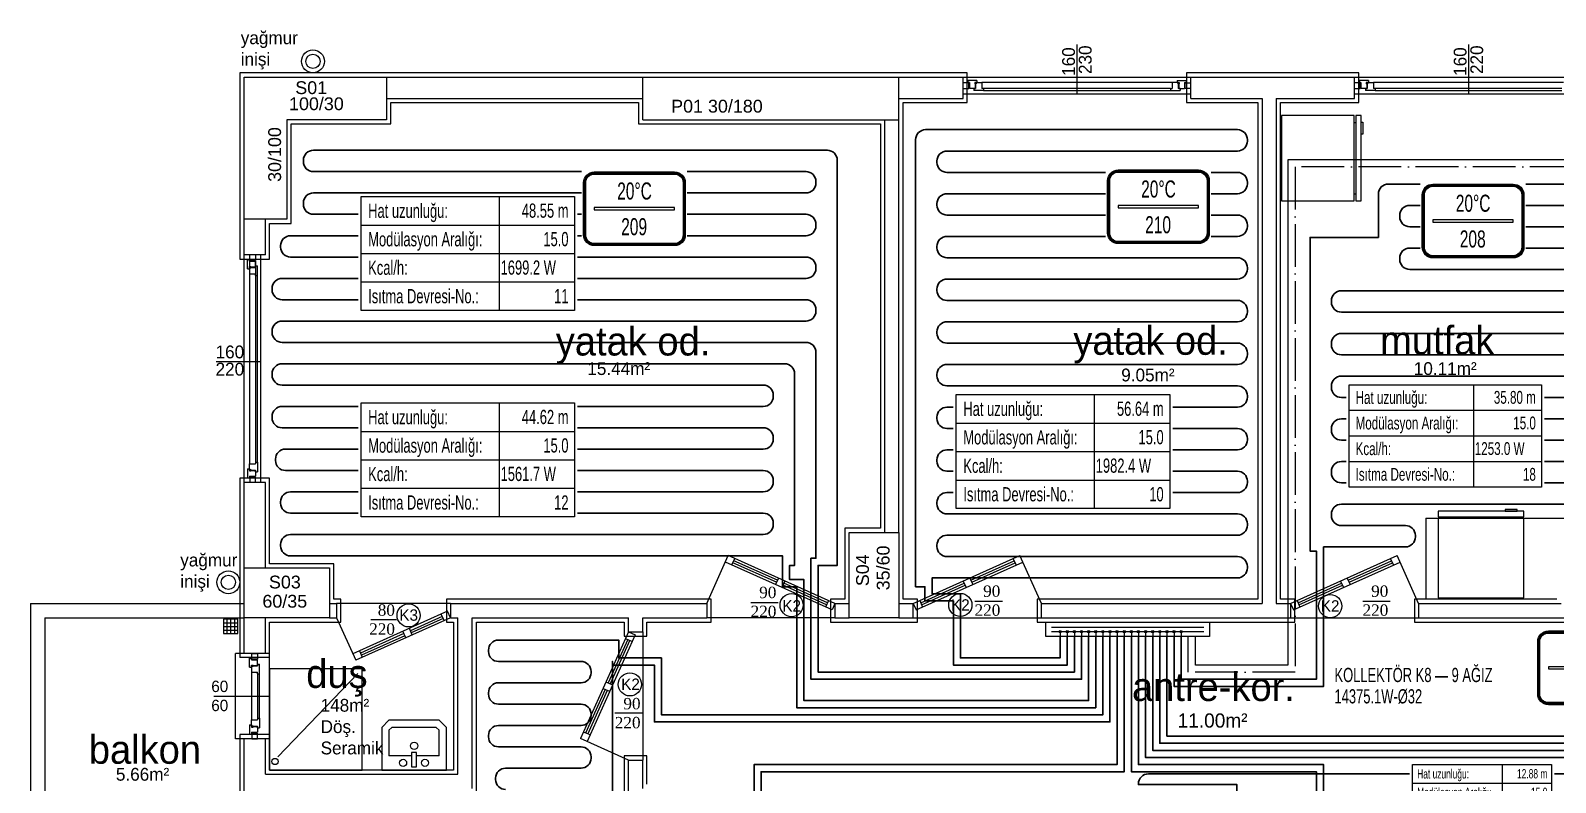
# Model space of a CAD drawing. Header units: centimetres. Extents: x 252602 to 265542, y -444050 to -441150.
# Drawn here: x 256688 to 257759, y -441997 to -441468 of the extents above; entities that cross this region are included whole.
import ezdxf
from ezdxf.enums import TextEntityAlignment as Align

# ---------------------------------------------------------------- set-up
doc = ezdxf.new("R2010")
doc.units = ezdxf.units.CM
doc.linetypes.add('ROTAS_ISITMA_DONUS', pattern=[40, 30, -5, 0, -5])
for name, color, linetype in [('ROTAS-ISITMA-CAP', 41, 'Continuous'), ('ROTAS-ISITMA-DONUS-BORU', 30, 'ROTAS_ISITMA_DONUS'), ('ROTAS-ISITMA-ETIKET', 2, 'Continuous'), ('ROTAS-ISITMA-GIDIS-BORU', 10, 'Continuous'), ('ROTAS-ISITMA-KOLLEKTOR', 1, 'Continuous'), ('ROTAS-ISITMA-MAHAL-ETIKET', 2, 'Continuous'), ('ROTAS-MIMARI', 8, 'Continuous'), ('ROTAS-MIMARI-YAZI', 8, 'Continuous')]:
    doc.layers.add(name, color=color, linetype=linetype)
doc.layers.add('ROTAS-ISITMA-PEX', color=1, linetype='Continuous', lineweight=30)
doc.styles.add('arial_1_18', font='arial.ttf', dxfattribs={"height": 0.2})
doc.styles.add('ROTAS-YAZI', font='arial.ttf')

# ---------------------------------------------------------------- blocks, each defined once
blk = doc.blocks.new('ROTAS-YI-MAHAL')
at = {"color": 2, "extrusion": (0, 0, -1)}
for points in [[(35.7, -18.4), (35.7, 18.4, 0.414214), (28.2, 25.9), (-28.2, 25.9, 0.414214), (-35.7, 18.4), (-35.7, -18.4, 0.414214), (-28.2, -25.9), (28.2, -25.9, 0.414214)], [(34.2, -18.4), (34.2, 18.4, 0.414214), (28.2, 24.4), (-28.2, 24.4, 0.414214), (-34.2, 18.4), (-34.2, -18.4, 0.414214), (-28.2, -24.4), (28.2, -24.4, 0.414214)]]:
    blk.add_lwpolyline(points, format="xyb", close=True, dxfattribs=at)
at = {"color": 4, "extrusion": (0, 0, -1)}
for points in [[(35.2, -18.4), (35.2, 18.4, 0.414214), (28.2, 25.4), (-28.2, 25.4, 0.414214), (-35.2, 18.4), (-35.2, -18.4, 0.414214), (-28.2, -25.4), (28.2, -25.4, 0.414214)], [(34.7, -18.4), (34.7, 18.4, 0.414214), (28.2, 24.9), (-28.2, 24.9, 0.414214), (-34.7, 18.4), (-34.7, -18.4, 0.414214), (-28.2, -24.9), (28.2, -24.9, 0.414214)]]:
    blk.add_lwpolyline(points, format="xyb", close=True, dxfattribs=at)
at = {"color": 2, "extrusion": (0, 0, -1)}
blk.add_lwpolyline([(28.2, -0.8), (-28.2, -0.8), (-28.2, 0.8), (28.2, 0.8)], close=True, dxfattribs=at)
at = {"color": 4, "style": 'ROTAS-YAZI', "width": 0.65}
blk.add_attdef('DERECE', (-12.1, 6.5), '', height=12, dxfattribs=at)
at = {"color": 2, "style": 'ROTAS-YAZI', "width": 0.65, "flags": 1}
for tag in ['ALAN', 'MAHAL']:
    blk.add_attdef(tag, (0, 0), '', height=5, dxfattribs=at)
at = {"color": 1, "style": 'ROTAS-YAZI', "width": 0.65}
blk.add_attdef('NO', (-9.3, -18.6), '', height=12, dxfattribs=at)
blk = doc.blocks.new('ROTAS-YI-ETIKET')
at = {"color": 2}
for p, q in [((96.9, 0), (96.9, -80)), ((0, -20), (150, -20)), ((0, -40), (150, -40)), ((0, -60), (150, -60))]:
    blk.add_line(p, q, dxfattribs=at)
at = {"color": 2, "extrusion": (0, 0, -1)}
blk.add_lwpolyline([(-150, 0), (-150, -80), (0, -80), (0, 0)], close=True, dxfattribs=at)
at = {"color": 2, "style": 'ROTAS-YAZI', "width": 0.65}
for s, p in [('Hat uzunluğu:', (5, -10)), ('Modülasyon Aralığı:', (5, -30)), ('Kcal/h:', (5, -50)), ('Isıtma Devresi-No.:', (5, -70))]:
    blk.add_text(s, height=10, dxfattribs=at).set_placement(p, align=Align.MIDDLE_LEFT)
at = {"color": 2, "style": 'ROTAS-YAZI', "width": 0.65, "flags": 1}
for tag in ['ALAN', 'NO', 'DERECE', 'BORU', 'MAHAL']:
    blk.add_attdef(tag, (0, 0), '', height=5, dxfattribs=at)
at = {"color": 2, "style": 'ROTAS-YAZI', "width": 0.65}
for tag, p in [('UZ', (145.7, -14.9)), ('AR', (145.7, -34.9)), ('NO1', (145.7, -75))]:
    blk.add_attdef(tag, text='', height=10, dxfattribs=at).set_placement(p, align=Align.RIGHT)
blk.add_attdef('YER', (98, -54.9), '', height=10, dxfattribs=at)

msp = doc.modelspace()

# ---------------------------------------------------------------- linework, layer by layer
at = {"layer": 'ROTAS-ISITMA-DONUS-BORU'}
msp.add_lwpolyline([(257815.8, -441565.9), (257811, -441564), (257576, -441564), (257576, -441919), (257501, -441919), (257501, -441894)], dxfattribs=at)
at = {"layer": 'ROTAS-ISITMA-GIDIS-BORU'}
msp.add_lwpolyline([(257815.8, -441565.9), (257821, -441564), (257821, -441559), (257571, -441559), (257571, -441914), (257506, -441914), (257506, -441894)], dxfattribs=at)
at = {"layer": 'ROTAS-ISITMA-KOLLEKTOR'}
for p, q in [((257405, -441887.5), (257512, -441887.5)), ((257405, -441890.5), (257512, -441890.5)), ((257411, -441890.5), (257411, -441894)), ((257416, -441890.5), (257416, -441894)), ((257421, -441890.5), (257421, -441894)), ((257426, -441890.5), (257426, -441894)), ((257431, -441890.5), (257431, -441894)), ((257436, -441890.5), (257436, -441894)), ((257441, -441890.5), (257441, -441894)), ((257446, -441890.5), (257446, -441894)), ((257451, -441890.5), (257451, -441894)), ((257456, -441890.5), (257456, -441894)), ((257461, -441890.5), (257461, -441894)), ((257466, -441890.5), (257466, -441894)), ((257471, -441890.5), (257471, -441894)), ((257476, -441890.5), (257476, -441894)), ((257481, -441890.5), (257481, -441894)), ((257486, -441890.5), (257486, -441894)), ((257491, -441890.5), (257491, -441894)), ((257496, -441890.5), (257496, -441894))]:
    msp.add_line(p, q, dxfattribs=at)
msp.add_lwpolyline([(257401, -441884), (257516, -441884), (257516, -441894), (257401, -441894)], close=True, dxfattribs=at)
for centre in [(257411, -441890.5), (257416, -441890.5), (257421, -441890.5), (257426, -441890.5), (257431, -441890.5), (257436, -441890.5), (257441, -441890.5), (257446, -441890.5), (257451, -441890.5), (257456, -441890.5), (257461, -441890.5), (257466, -441890.5), (257471, -441890.5), (257476, -441890.5), (257481, -441890.5), (257486, -441890.5), (257491, -441890.5), (257496, -441890.5)]:
    msp.add_circle(centre, 0.8, dxfattribs=at)
at = {"layer": 'ROTAS-ISITMA-PEX'}
for points in [[(257416, -441894), (257416, -441914), (257336, -441914), (257336, -441869), (257316, -441869), (257316, -441859), (257309.5, -441859), (257309.5, -441852.8), (257309.5, -441544.8, -0.414214), (257316.5, -441537.8), (257535.5, -441537.8, -0.414214), (257542.5, -441544.8), (257542.5, -441545.8, -0.414214), (257535.5, -441552.8), (257331.5, -441552.8, 0.414214), (257324.5, -441559.8), (257324.5, -441560.8, 0.414214), (257331.5, -441567.8), (257535.5, -441567.8, -0.414214), (257542.5, -441574.8), (257542.5, -441575.8, -0.414214), (257535.5, -441582.8), (257331.5, -441582.8, 0.414214), (257324.5, -441589.8), (257324.5, -441590.8, 0.414214), (257331.5, -441597.8), (257535.5, -441597.8, -0.414214), (257542.5, -441604.8), (257542.5, -441605.8, -0.414214), (257535.5, -441612.8), (257331.5, -441612.8, 0.414214), (257324.5, -441619.8), (257324.5, -441620.8, 0.414214), (257331.5, -441627.8), (257535.5, -441627.8, -0.414214), (257542.5, -441634.8), (257542.5, -441635.8, -0.414214), (257535.5, -441642.8), (257331.5, -441642.8, 0.414214), (257324.5, -441649.8), (257324.5, -441650.8, 0.414214), (257331.5, -441657.8), (257535.5, -441657.8, -0.414214), (257542.5, -441664.8), (257542.5, -441665.8, -0.414214), (257535.5, -441672.8), (257331.5, -441672.8, 0.414214), (257324.5, -441679.8), (257324.5, -441680.8, 0.414214), (257331.5, -441687.8), (257535.5, -441687.8, -0.414214), (257542.5, -441694.8), (257542.5, -441695.8, -0.414214), (257535.5, -441702.8), (257331.5, -441702.8, 0.414214), (257324.5, -441709.8), (257324.5, -441710.8, 0.414214), (257331.5, -441717.8), (257535.5, -441717.8, -0.414214), (257542.5, -441724.8), (257542.5, -441725.8, -0.414214), (257535.5, -441732.8), (257331.5, -441732.8, 0.414214), (257324.5, -441739.8), (257324.5, -441740.8, 0.414214), (257331.5, -441747.8), (257535.5, -441747.8, -0.414214), (257542.5, -441754.8), (257542.5, -441755.8, -0.414214), (257535.5, -441762.8), (257331.5, -441762.8, 0.414214), (257324.5, -441769.8), (257324.5, -441770.8, 0.414214), (257331.5, -441777.8), (257535.5, -441777.8, -0.414214), (257542.5, -441784.8), (257542.5, -441785.8, -0.414214), (257535.5, -441792.8), (257331.5, -441792.8, 0.414214), (257324.5, -441799.8), (257324.5, -441800.8, 0.414214), (257331.5, -441807.8), (257535.5, -441807.8, -0.414214), (257542.5, -441814.8), (257542.5, -441815.8, -0.414214), (257535.5, -441822.8), (257331.5, -441822.8, 0.414214), (257324.5, -441829.8), (257324.5, -441830.8, 0.414214), (257331.5, -441837.8), (257535.5, -441837.8, -0.414214), (257542.5, -441844.8), (257542.5, -441845.8, -0.414214), (257535.5, -441852.8), (257324.5, -441852.8), (257321, -441852.8), (257321, -441864), (257341, -441864), (257341, -441909), (257411, -441909), (257411, -441894)], [(257421, -441894), (257421, -441919), (257241, -441919), (257241, -441844), (257254.5, -441844), (257254.5, -441837.3), (257254.5, -441559.3, 0.414214), (257247.5, -441552.3), (256886.5, -441552.3, 0.414214), (256879.5, -441559.3), (256879.5, -441560.3, 0.414214), (256886.5, -441567.3), (257232.5, -441567.3, -0.414214), (257239.5, -441574.3), (257239.5, -441575.3, -0.414214), (257232.5, -441582.3), (256886.5, -441582.3, 0.414214), (256879.5, -441589.3), (256879.5, -441590.3, 0.414214), (256886.5, -441597.3), (257232.5, -441597.3, -0.414214), (257239.5, -441604.3), (257239.5, -441605.3, -0.414214), (257232.5, -441612.3), (256870.5, -441612.3, 0.414214), (256863.5, -441619.3), (256863.5, -441620.3, 0.414214), (256870.5, -441627.3), (257232.5, -441627.3, -0.414214), (257239.5, -441634.3), (257239.5, -441635.3, -0.414214), (257232.5, -441642.3), (256864.5, -441642.3, 0.414214), (256857.5, -441649.3), (256857.5, -441650.3, 0.414214), (256864.5, -441657.3), (257232.5, -441657.3, -0.414214), (257239.5, -441664.3), (257239.5, -441665.3, -0.414214), (257232.5, -441672.3), (256864.5, -441672.3, 0.414214), (256857.5, -441679.3), (256857.5, -441680.3, 0.414214), (256864.5, -441687.3), (257232.5, -441687.3, -0.414214), (257239.5, -441694.3), (257239.5, -441837.3), (257239.5, -441839), (257236, -441839), (257236, -441924), (257426, -441924), (257426, -441894)], [(257496, -441894), (257496, -441924), (257591, -441924), (257591, -441834), (257586.5, -441834), (257586.5, -441831), (257586.5, -441613.5), (257634.5, -441613.5), (257634.5, -441583, -0.414214), (257641.5, -441576), (257767.5, -441576, -0.414214)], [(257767.5, -441591), (257656.5, -441591, 0.414214), (257649.5, -441598), (257649.5, -441599, 0.414214), (257656.5, -441606), (257767.5, -441606, -0.414214)], [(257767.5, -441621), (257656.5, -441621, 0.414214), (257649.5, -441628), (257649.5, -441629, 0.414214), (257656.5, -441636), (257767.5, -441636, -0.414214)], [(257767.5, -441651), (257608.5, -441651, 0.414214), (257601.5, -441658), (257601.5, -441659, 0.414214), (257608.5, -441666), (257767.5, -441666, -0.414214)], [(257767.5, -441681), (257608.5, -441681, 0.414214), (257601.5, -441688), (257601.5, -441689, 0.414214), (257608.5, -441696), (257767.5, -441696, -0.414214)], [(257431, -441894), (257431, -441939), (257231, -441939), (257231, -441854), (257221, -441854), (257221, -441844), (257224.5, -441844), (257224.5, -441837.3), (257224.5, -441709.3, 0.414214), (257217.5, -441702.3), (256864.5, -441702.3, 0.414214), (256857.5, -441709.3), (256857.5, -441710.3, 0.414214), (256864.5, -441717.3), (257202.5, -441717.3, -0.414214), (257209.5, -441724.3), (257209.5, -441725.3, -0.414214), (257202.5, -441732.3), (256864.5, -441732.3, 0.414214), (256857.5, -441739.3), (256857.5, -441740.3, 0.414214), (256864.5, -441747.3), (257202.5, -441747.3, -0.414214), (257209.5, -441754.3), (257209.5, -441755.3, -0.414214), (257202.5, -441762.3), (256866.9, -441762.3, 0.414214), (256859.9, -441769.3), (256859.9, -441770.3, 0.414214), (256866.9, -441777.3), (257202.5, -441777.3, -0.414214), (257209.5, -441784.3), (257209.5, -441785.3, -0.414214), (257202.5, -441792.3), (256870.5, -441792.3, 0.414214), (256863.5, -441799.3), (256863.5, -441800.3, 0.414214), (256870.5, -441807.3), (257202.5, -441807.3, -0.414214), (257209.5, -441814.3), (257209.5, -441815.3, -0.414214), (257202.5, -441822.3), (256870.5, -441822.3, 0.414214), (256863.5, -441829.3), (256863.5, -441830.3, 0.414214), (256870.5, -441837.3), (257209.5, -441837.3), (257216, -441837.3), (257216, -441859), (257226, -441859), (257226, -441944), (257436, -441944), (257436, -441894)], [(257767.5, -441711), (257608.5, -441711, 0.414214), (257601.5, -441718), (257601.5, -441719, 0.414214), (257608.5, -441726), (257767.5, -441726, -0.414214)], [(257767.5, -441741), (257608.5, -441741, 0.414214), (257601.5, -441748), (257601.5, -441749, 0.414214), (257608.5, -441756), (257767.5, -441756, -0.414214)], [(257767.5, -441771), (257608.5, -441771, 0.414214), (257601.5, -441778), (257601.5, -441779, 0.414214), (257608.5, -441786), (257767.5, -441786, -0.414214)], [(257767.5, -441801), (257608.5, -441801, 0.414214), (257601.5, -441808), (257601.5, -441809, 0.414214), (257608.5, -441816), (257653.5, -441816, -0.414214), (257660.5, -441823), (257660.5, -441824, -0.414214), (257653.5, -441831), (257601.5, -441831), (257596, -441831), (257596, -441929), (257491, -441929), (257491, -441894)], [(257021.5, -442001.5, -0.414214), (257014.5, -441994.5), (257014.5, -441993.5, -0.414214), (257021.5, -441986.5), (257074.5, -441986.5, 0.414214), (257081.5, -441979.5), (257081.5, -441978.5, 0.414214), (257074.5, -441971.5), (257016.5, -441971.5, -0.414214), (257009.5, -441964.5), (257009.5, -441963.5, -0.414214), (257016.5, -441956.5), (257074.5, -441956.5, 0.414214), (257081.5, -441949.5), (257081.5, -441948.5, 0.414214), (257074.5, -441941.5), (257016.5, -441941.5, -0.414214), (257009.5, -441934.5), (257009.5, -441933.5, -0.414214), (257016.5, -441926.5), (257074.5, -441926.5, 0.414214), (257081.5, -441919.5), (257081.5, -441918.5, 0.414214), (257074.5, -441911.5), (257016.5, -441911.5, -0.414214), (257009.5, -441904.5), (257009.5, -441903.5, -0.414214), (257016.5, -441896.5), (257081.5, -441896.5), (257101, -441896.5), (257101, -441909), (257131, -441909), (257131, -441949), (257441, -441949), (257441, -441894)], [(257446, -441894), (257446, -441954), (257126, -441954), (257126, -441914), (257096.5, -441914), (257096.5, -441911.5), (257096.5, -442234.5, -0.414214)], [(257461, -441894), (257461, -441989), (257591, -441989), (257591, -442029), (257584.1, -442029), (257584.1, -442035.5), (257584.1, -442028), (257535.1, -442028), (257535.1, -441998), (257466, -441998), (257466, -441997.5, -0.414214), (257473, -441990.5), (257766.9, -441990.5, -0.414214)], [(257766.9, -442005.5), (257606.1, -442005.5, 0.414214), (257599.1, -442012.5), (257599.1, -442013.5, 0.414214), (257606.1, -442020.5), (257624.9, -442020.5, -0.414214), (257631.9, -442027.5), (257631.9, -442028.5, -0.414214), (257624.9, -442035.5), (257599.1, -442035.5), (257596, -442035.5), (257596, -441984), (257466, -441984), (257466, -441894)]]:
    msp.add_lwpolyline(points, format="xyb", dxfattribs=at)
for points in [[(257451, -441894), (257451, -441984), (257196, -441984), (257196, -442024)], [(257201, -442029), (257201, -441989), (257456, -441989), (257456, -441894)], [(257911, -441979), (257471, -441979), (257471, -441894)], [(257476, -441894), (257476, -441974), (257906, -441974)], [(257884.5, -441969), (257481, -441969), (257481, -441894)], [(257486, -441894), (257486, -441964), (257869.5, -441964)]]:
    msp.add_lwpolyline(points, dxfattribs=at)
at = {"layer": 'ROTAS-MIMARI', "ltscale": 0.03}
for p, q in [((257422.8, -441477.9), (257422.8, -441512.6)), ((257697.8, -441477.9), (257697.8, -441512.6)), ((256937.8, -441497.8), (256834.8, -441497.8)), ((256834.8, -441497.8), (256834.8, -441600.8)), ((257117.8, -441497.8), (256937.8, -441497.8)), ((256937.8, -441500.8), (257117.8, -441500.8)), ((257297.8, -441497.8), (257117.8, -441497.8)), ((257345.8, -441497.8), (257297.8, -441497.8)), ((257297.8, -441500.8), (257342.8, -441500.8)), ((257342.8, -441515.8), (257342.8, -441500.8)), ((257342.8, -441515.8), (257342.8, -441500.8)), ((257342.8, -441500.8), (257502.8, -441500.8)), ((257345.8, -441518.8), (257345.8, -441497.8)), ((257620.8, -441497.8), (257499.8, -441497.8)), ((257499.8, -441497.8), (257499.8, -441518.8)), ((257502.8, -441500.8), (257617.8, -441500.8)), ((257502.8, -441515.8), (257502.8, -441500.8)), ((257617.8, -441515.8), (257617.8, -441500.8)), ((257617.8, -441515.8), (257617.8, -441500.8)), ((257617.8, -441500.8), (257777.8, -441500.8)), ((257620.8, -441518.8), (257620.8, -441497.8)), ((257346.8, -441504.8), (257342.8, -441504.8)), ((257342.8, -441508.8), (257346.8, -441508.8)), ((257342.8, -441512.6), (257502.8, -441512.6)), ((257346.1, -441503.2), (257346.1, -441504.6)), ((257352.5, -441503.2), (257346.1, -441503.2)), ((257347.3, -441504.6), (257346.1, -441504.6)), ((257346.8, -441508.8), (257346.8, -441504.8)), ((257347.3, -441504.6), (257347.3, -441508.8)), ((257351.3, -441508.8), (257347.3, -441508.8)), ((257350.4, -441508.8), (257351.6, -441508.8)), ((257350.4, -441508.8), (257350.4, -441510.2)), ((257357.2, -441510.2), (257350.4, -441510.2)), ((257351, -441504.6), (257351, -441505.6)), ((257352.5, -441504.6), (257351, -441504.6)), ((257351.3, -441505.6), (257351, -441505.6)), ((257351.3, -441505.6), (257351.3, -441508.8)), ((257351.6, -441504.6), (257356, -441504.6)), ((257351.6, -441504.6), (257351.6, -441505.1)), ((257351.9, -441505.1), (257351.6, -441505.1)), ((257351.9, -441505.6), (257351.6, -441505.6)), ((257351.6, -441505.6), (257351.6, -441508.8)), ((257351.9, -441505.1), (257351.9, -441505.6)), ((257352.5, -441503.2), (257352.5, -441504.6)), ((257489.6, -441504.6), (257356, -441504.6)), ((257356, -441504.6), (257356, -441508.8)), ((257357.2, -441508.8), (257356, -441508.8)), ((257488.4, -441508.8), (257357.2, -441508.8)), ((257357.2, -441508.8), (257357.2, -441510.2)), ((257357.2, -441510.2), (257488.4, -441510.2)), ((257488.4, -441508.8), (257488.4, -441510.2)), ((257488.4, -441508.8), (257489.6, -441508.8)), ((257488.4, -441510.2), (257495.2, -441510.2)), ((257494, -441504.6), (257489.6, -441504.6)), ((257489.6, -441504.6), (257489.6, -441508.8)), ((257493.1, -441503.2), (257493.1, -441504.6)), ((257493.1, -441503.2), (257499.5, -441503.2)), ((257493.1, -441504.6), (257494.6, -441504.6)), ((257493.7, -441505.1), (257494, -441505.1)), ((257493.7, -441505.1), (257493.7, -441505.6)), ((257493.7, -441505.6), (257494, -441505.6)), ((257494, -441504.6), (257494, -441505.1)), ((257494, -441505.6), (257494, -441508.8)), ((257495.2, -441508.8), (257494, -441508.8)), ((257494.3, -441505.6), (257494.3, -441508.8)), ((257494.3, -441505.6), (257494.6, -441505.6)), ((257494.3, -441508.8), (257498.3, -441508.8)), ((257494.6, -441504.6), (257494.6, -441505.6)), ((257495.2, -441508.8), (257495.2, -441510.2)), ((257498.3, -441504.6), (257498.3, -441508.8)), ((257498.3, -441504.6), (257499.5, -441504.6)), ((257498.8, -441504.8), (257502.8, -441504.8)), ((257498.8, -441508.8), (257498.8, -441504.8)), ((257502.8, -441508.8), (257498.8, -441508.8)), ((257499.5, -441503.2), (257499.5, -441504.6)), ((257621.8, -441504.8), (257617.8, -441504.8)), ((257617.8, -441508.8), (257621.8, -441508.8)), ((257617.8, -441512.6), (257777.8, -441512.6)), ((257621.1, -441503.2), (257621.1, -441504.6)), ((257627.5, -441503.2), (257621.1, -441503.2)), ((257622.3, -441504.6), (257621.1, -441504.6)), ((257621.8, -441508.8), (257621.8, -441504.8)), ((257622.3, -441504.6), (257622.3, -441508.8)), ((257626.3, -441508.8), (257622.3, -441508.8)), ((257625.4, -441508.8), (257626.6, -441508.8)), ((257625.4, -441508.8), (257625.4, -441510.2)), ((257632.2, -441510.2), (257625.4, -441510.2)), ((257626, -441504.6), (257626, -441505.6)), ((257627.5, -441504.6), (257626, -441504.6)), ((257626.3, -441505.6), (257626, -441505.6)), ((257626.3, -441505.6), (257626.3, -441508.8)), ((257626.6, -441504.6), (257631, -441504.6)), ((257626.6, -441504.6), (257626.6, -441505.1)), ((257626.9, -441505.1), (257626.6, -441505.1)), ((257626.9, -441505.6), (257626.6, -441505.6)), ((257626.6, -441505.6), (257626.6, -441508.8)), ((257626.9, -441505.1), (257626.9, -441505.6)), ((257627.5, -441503.2), (257627.5, -441504.6)), ((257764.6, -441504.6), (257631, -441504.6)), ((257631, -441504.6), (257631, -441508.8)), ((257632.2, -441508.8), (257631, -441508.8)), ((257763.4, -441508.8), (257632.2, -441508.8)), ((257632.2, -441508.8), (257632.2, -441510.2)), ((257632.2, -441510.2), (257763.4, -441510.2)), ((256937.8, -441515.8), (257117.8, -441515.8)), ((256940.8, -441518.8), (257114.8, -441518.8)), ((256940.8, -441533.8), (256940.8, -441518.8)), ((257114.8, -441518.8), (257114.8, -441533.8)), ((257297.8, -441515.8), (257342.8, -441515.8)), ((257300.8, -441518.8), (257345.8, -441518.8)), ((257300.8, -441533.8), (257300.8, -441518.8)), ((257499.8, -441518.8), (257549.8, -441518.8)), ((257502.8, -441515.8), (257552.8, -441515.8)), ((257549.8, -441518.8), (257549.8, -441867.8)), ((257552.8, -441515.8), (257552.8, -441870.8)), ((257562.8, -441515.8), (257562.8, -441870.8)), ((257562.8, -441515.8), (257617.8, -441515.8)), ((257565.8, -441867.8), (257565.8, -441518.8)), ((257565.8, -441518.8), (257620.8, -441518.8)), ((256870.8, -441603.8), (256870.8, -441533.8)), ((256870.8, -441533.8), (256940.8, -441533.8)), ((257114.8, -441533.8), (257284.8, -441533.8)), ((257284.8, -441533.8), (257284.8, -441817.8)), ((257287.8, -441820.8), (257287.8, -441530.8)), ((257297.8, -441820.8), (257297.8, -441530.8)), ((257300.8, -441822.8), (257300.8, -441533.8)), ((257617.6, -441527.8), (257566.5, -441527.8)), ((257566.5, -441527.8), (257566.5, -441587.8)), ((257617.6, -441587.8), (257617.6, -441527.8)), ((257617.6, -441532.8), (257618.6, -441532.8)), ((257618.6, -441527.8), (257618.6, -441587.8)), ((257622.5, -441527.8), (257618.6, -441527.8)), ((257622.5, -441587.8), (257622.5, -441527.8)), ((257622.5, -441532.5), (257623.6, -441532.5)), ((257622.5, -441540.9), (257622.5, -441532.5)), ((257623.6, -441532.5), (257623.6, -441540.9)), ((257623.6, -441540.9), (257622.5, -441540.9)), ((257566.5, -441587.8), (257617.6, -441587.8)), ((257617.6, -441582.8), (257618.6, -441582.8)), ((257618.6, -441587.8), (257622.5, -441587.8)), ((256834.8, -441600.8), (256834.8, -441628.8)), ((256837.8, -441625.8), (256837.8, -441600.8)), ((256852.8, -441625.8), (256852.8, -441600.8)), ((256855.8, -441628.8), (256855.8, -441603.8)), ((256855.8, -441603.8), (256870.8, -441603.8)), ((256834.8, -441628.8), (256855.8, -441628.8)), ((256852.8, -441625.8), (256837.8, -441625.8)), ((256837.8, -441785.8), (256837.8, -441625.8)), ((256840.2, -441629.1), (256841.6, -441629.1)), ((256840.2, -441635.5), (256840.2, -441629.1)), ((256841.6, -441629.1), (256841.6, -441772.6)), ((256841.6, -441630.3), (256841.6, -441629.1)), ((256841.6, -441630.3), (256845.8, -441630.3)), ((256841.8, -441629.8), (256841.8, -441625.8)), ((256845.8, -441629.8), (256841.8, -441629.8)), ((256845.8, -441625.8), (256845.8, -441629.8)), ((256845.8, -441630.3), (256845.8, -441771.4)), ((256845.8, -441634.3), (256845.8, -441630.3)), ((256849.6, -441785.8), (256849.6, -441625.8)), ((256840.2, -441635.5), (256841.6, -441635.5)), ((256841.6, -441634), (256842.6, -441634)), ((256841.6, -441635.5), (256841.6, -441634)), ((256841.6, -441634.6), (256841.6, -441639)), ((256841.6, -441634.6), (256842.1, -441634.6)), ((256841.6, -441639), (256845.8, -441639)), ((256842.1, -441634.9), (256842.1, -441634.6)), ((256842.1, -441634.9), (256842.6, -441634.9)), ((256842.6, -441634.3), (256842.6, -441634)), ((256842.6, -441634.3), (256845.8, -441634.3)), ((256842.6, -441634.9), (256842.6, -441634.6)), ((256842.6, -441634.6), (256845.8, -441634.6)), ((256845.8, -441633.4), (256845.8, -441634.6)), ((256845.8, -441633.4), (256847.2, -441633.4)), ((256845.8, -441640.2), (256845.8, -441639)), ((256845.8, -441640.2), (256847.2, -441640.2)), ((256847.2, -441771.4), (256847.2, -441633.4)), ((256847.2, -441640.2), (256847.2, -441633.4)), ((256818.2, -441700.8), (256849.6, -441700.8)), ((256840.2, -441776.1), (256840.2, -441782.5)), ((256840.2, -441776.1), (256841.6, -441776.1)), ((256841.6, -441772.6), (256845.8, -441772.6)), ((256841.6, -441777), (256841.6, -441772.6)), ((256841.6, -441776.1), (256841.6, -441777.6)), ((256841.6, -441777), (256842.1, -441777)), ((256841.6, -441777.6), (256842.6, -441777.6)), ((256842.1, -441776.7), (256842.6, -441776.7)), ((256842.1, -441776.7), (256842.1, -441777)), ((256842.6, -441776.7), (256842.6, -441777)), ((256842.6, -441777), (256845.8, -441777)), ((256842.6, -441777.3), (256842.6, -441777.6)), ((256842.6, -441777.3), (256845.8, -441777.3)), ((256845.8, -441771.4), (256845.8, -441772.6)), ((256845.8, -441771.4), (256847.2, -441771.4)), ((256845.8, -441778.2), (256845.8, -441777)), ((256845.8, -441777.3), (256845.8, -441781.3)), ((256845.8, -441778.2), (256847.2, -441778.2)), ((256847.2, -441771.4), (256847.2, -441778.2)), ((256834.8, -441782.8), (256834.8, -441845.8)), ((256855.8, -441782.8), (256834.8, -441782.8)), ((256837.8, -441845.8), (256837.8, -441785.8)), ((256852.8, -441785.8), (256837.8, -441785.8)), ((256840.2, -441782.5), (256841.6, -441782.5)), ((256841.6, -441781.3), (256841.6, -441782.5)), ((256841.6, -441781.3), (256845.8, -441781.3)), ((256841.8, -441781.8), (256841.8, -441785.8)), ((256845.8, -441781.8), (256841.8, -441781.8)), ((256845.8, -441785.8), (256845.8, -441781.8)), ((256852.8, -441845.8), (256852.8, -441785.8)), ((256855.8, -441842.8), (256855.8, -441782.8)), ((257667.8, -441810.8), (257782.8, -441810.8)), ((257667.8, -441810.8), (257667.8, -441867.8)), ((257736.6, -441805.9), (257676.6, -441805.9)), ((257676.6, -441805.9), (257676.6, -441809.8)), ((257676.6, -441809.8), (257736.6, -441809.8)), ((257736.6, -441810.8), (257676.6, -441810.8)), ((257676.6, -441810.8), (257676.6, -441866.9)), ((257681.6, -441810.8), (257681.6, -441809.8)), ((257731.9, -441804.8), (257723.6, -441804.8)), ((257723.6, -441804.8), (257723.6, -441805.9)), ((257723.6, -441805.9), (257731.9, -441805.9)), ((257731.6, -441810.8), (257731.6, -441809.8)), ((257731.9, -441805.9), (257731.9, -441804.8)), ((257736.6, -441809.8), (257736.6, -441805.9)), ((257736.6, -441866.9), (257736.6, -441810.8)), ((257259.8, -441817.8), (257259.8, -441867.8)), ((257284.8, -441817.8), (257259.8, -441817.8)), ((257300.8, -441867.8), (257300.8, -441822.8)), ((256900.8, -441842.8), (256855.8, -441842.8)), ((256900.8, -441867.8), (256900.8, -441842.8)), ((257162.8, -441870.8), (257177.9, -441837.1)), ((257250.8, -441875.3), (257175.9, -441841.7)), ((257252.8, -441870.8), (257177.9, -441837.1)), ((257180.5, -441843.7), (257182.5, -441839.2)), ((257211.8, -441855.8), (257181.2, -441842.1)), ((257212.4, -441854.4), (257181.8, -441840.7)), ((257307.8, -441870.8), (257382.7, -441837.1)), ((257309.9, -441875.3), (257384.8, -441841.7)), ((257348.2, -441854.4), (257378.8, -441840.7)), ((257348.9, -441855.8), (257379.5, -441842.1)), ((257380.2, -441843.7), (257378.1, -441839.2)), ((257397.8, -441870.8), (257382.7, -441837.1)), ((257572.8, -441870.8), (257647.7, -441837.1)), ((257574.9, -441875.3), (257649.8, -441841.7)), ((257613.2, -441854.4), (257643.8, -441840.7)), ((257613.9, -441855.8), (257644.5, -441842.1)), ((257645.2, -441843.7), (257643.1, -441839.2)), ((257662.8, -441870.8), (257647.7, -441837.1)), ((256834.8, -441845.8), (256834.8, -441880.8)), ((257213.1, -441852.9), (257211.1, -441857.5)), ((257217.7, -441855), (257215.6, -441859.5)), ((257343, -441855), (257345, -441859.5)), ((257347.5, -441852.9), (257349.6, -441857.5)), ((257608, -441855), (257610, -441859.5)), ((257612.5, -441852.9), (257614.6, -441857.5)), ((257246.9, -441871.6), (257216.4, -441857.9)), ((257247.6, -441870.2), (257217, -441856.5)), ((257313.1, -441870.2), (257343.7, -441856.5)), ((257313.7, -441871.6), (257344.3, -441857.9)), ((257578.1, -441870.2), (257608.7, -441856.5)), ((257578.7, -441871.6), (257609.3, -441857.9)), ((256897.8, -441870.8), (256902.8, -441870.8)), ((256905.8, -441867.8), (256900.8, -441867.8)), ((256982.8, -441870.8), (256902.8, -441870.8)), ((256905.8, -441883.8), (256905.8, -441867.8)), ((256980.8, -441876.2), (256914.2, -441906.1)), ((257165.8, -441867.8), (256980, -441867.8)), ((256980, -441867.8), (256980, -441883.8)), ((256982.8, -441880.8), (256980.8, -441876.2)), ((256983, -441870.8), (257162.8, -441870.8)), ((256983, -441880.8), (256983, -441870.8)), ((257162.8, -441870.8), (257162.8, -441880.8)), ((257165.8, -441883.8), (257165.8, -441867.8)), ((257193.7, -441870.1), (257213, -441870.1)), ((257248.3, -441868.7), (257246.2, -441873.3)), ((257259.8, -441867.8), (257249.8, -441867.8)), ((257249.8, -441867.8), (257249.8, -441883.8)), ((257252.8, -441870.8), (257250.8, -441875.3)), ((257252.8, -441870.8), (257262.8, -441870.8)), ((257252.8, -441870.8), (257252.8, -441880.8)), ((257297.8, -441870.8), (257307.8, -441870.8)), ((257310.8, -441867.8), (257300.8, -441867.8)), ((257307.8, -441880.8), (257307.8, -441870.8)), ((257307.8, -441870.8), (257309.9, -441875.3)), ((257310.8, -441883.8), (257310.8, -441867.8)), ((257312.4, -441868.7), (257314.4, -441873.3)), ((257351, -441869.2), (257370.4, -441869.2)), ((257549.8, -441867.8), (257394.8, -441867.8)), ((257394.8, -441867.8), (257394.8, -441883.8)), ((257397.8, -441870.8), (257552.8, -441870.8)), ((257397.8, -441880.8), (257397.8, -441870.8)), ((257562.8, -441870.8), (257572.8, -441870.8)), ((257575.8, -441867.8), (257565.8, -441867.8)), ((257572.8, -441870.8), (257572.8, -441880.8)), ((257572.8, -441870.8), (257574.9, -441875.3)), ((257575.8, -441883.8), (257575.8, -441867.8)), ((257577.4, -441868.7), (257579.4, -441873.3)), ((257623.5, -441869.2), (257642.8, -441869.2)), ((257759.8, -441867.8), (257659.8, -441867.8)), ((257659.8, -441867.8), (257659.8, -441883.8)), ((257662.8, -441870.8), (257762.8, -441870.8)), ((257662.8, -441870.8), (257662.8, -441880.8)), ((257676.6, -441866.9), (257736.6, -441866.9)), ((256833.4, -441881.9), (256823.4, -441881.9)), ((256823.4, -441881.9), (256823.4, -441891.9)), ((256823.4, -441884.3), (256833.4, -441884.3)), ((256823.4, -441886.9), (256833.4, -441886.9)), ((256825.8, -441881.9), (256825.8, -441891.9)), ((256828.4, -441881.9), (256828.4, -441891.9)), ((256831.1, -441881.9), (256831.1, -441891.9)), ((256833.4, -441891.9), (256833.4, -441881.9)), ((256834.8, -441880.8), (256834.8, -441908.8)), ((256837.8, -441905.8), (256837.8, -441880.8)), ((256852.8, -441905.8), (256852.8, -441880.8)), ((256855.8, -441883.8), (256897.8, -441883.8)), ((256855.8, -441908.8), (256855.8, -441883.8)), ((256897.8, -441880.8), (256902.8, -441880.8)), ((256897.8, -441883.8), (256905.8, -441883.8)), ((256902.8, -441880.8), (256916.3, -441910.7)), ((256982.8, -441880.8), (256916.3, -441910.7)), ((256926.8, -441882.1), (256944.9, -441882.1)), ((256976.9, -441879.9), (256954.7, -441889.9)), ((256977.6, -441881.3), (256955.3, -441891.3)), ((256978.3, -441882.8), (256976.2, -441878.3)), ((256980, -441883.8), (256985, -441883.8)), ((256983, -441880.8), (256988, -441880.8)), ((256985, -441883.8), (256985, -441987.8)), ((256988, -441990.8), (256988, -441880.8)), ((256998, -441880.8), (257107.8, -441880.8)), ((256998, -442000.8), (256998, -441880.8)), ((257001, -441883.8), (257104.8, -441883.8)), ((257001, -442003.8), (257001, -441883.8)), ((257104.8, -441883.8), (257104.8, -441893.8)), ((257107.8, -441890.8), (257107.8, -441880.8)), ((257117.8, -441890.8), (257117.8, -441880.8)), ((257117.8, -441880.8), (257162.8, -441880.8)), ((257120.8, -441893.8), (257120.8, -441883.8)), ((257120.8, -441883.8), (257165.8, -441883.8)), ((257252.8, -441880.8), (257162.8, -441880.8)), ((257249.8, -441883.8), (257310.8, -441883.8)), ((257252.8, -441880.8), (257262.8, -441880.8)), ((257297.8, -441880.8), (257307.8, -441880.8)), ((257307.8, -441880.8), (257397.8, -441880.8)), ((257394.8, -441883.8), (257575.8, -441883.8)), ((257397.8, -441880.8), (257572.8, -441880.8)), ((257572.8, -441880.8), (257662.8, -441880.8)), ((257659.8, -441883.8), (257819.8, -441883.8)), ((257662.8, -441880.8), (257822.8, -441880.8)), ((256823.4, -441889.4), (256833.4, -441889.4)), ((256823.4, -441891.9), (256833.4, -441891.9)), ((256950.1, -441891.9), (256919.5, -441905.7)), ((256950.8, -441893.4), (256920.2, -441907.1)), ((256951.4, -441894.9), (256949.4, -441890.3)), ((256956, -441892.8), (256953.9, -441888.3)), ((257107.8, -441890.8), (257074.2, -441965.6)), ((257112.4, -441892.8), (257078.7, -441967.7)), ((257107.3, -441896), (257093.5, -441926.6)), ((257108.7, -441896.6), (257095, -441927.2)), ((257104.8, -441893.8), (257120.8, -441893.8)), ((257105.8, -441895.3), (257110.3, -441897.4)), ((257107.8, -441890.8), (257117.8, -441890.8)), ((257107.8, -441890.8), (257112.4, -441892.8)), ((257117.8, -441890.8), (257117.8, -441980.8)), ((256831.8, -441965.8), (256831.8, -441905.8)), ((256837.8, -441905.8), (256831.8, -441905.8)), ((256855.8, -441908.8), (256834.8, -441908.8)), ((256852.8, -441905.8), (256837.8, -441905.8)), ((256841.7, -441915.5), (256841.7, -441909.1)), ((256841.7, -441909.1), (256843.1, -441909.1)), ((256843.1, -441910.3), (256843.1, -441909.1)), ((256843.3, -441909.8), (256843.3, -441905.8)), ((256843.3, -441905.8), (256847.3, -441905.8)), ((256847.3, -441905.8), (256847.3, -441909.8)), ((256855.8, -441905.8), (256852.8, -441905.8)), ((256855.8, -441965.8), (256855.8, -441905.8)), ((256918.8, -441904.1), (256920.8, -441908.6)), ((256841.7, -441915.5), (256843.1, -441915.5)), ((256843.1, -441910.3), (256847.3, -441910.3)), ((256843.1, -441915.5), (256843.1, -441914)), ((256843.1, -441914), (256844.1, -441914)), ((256843.1, -441914.6), (256843.6, -441914.6)), ((256843.1, -441914.6), (256843.1, -441919)), ((256843.1, -441919), (256847.3, -441919)), ((256843.1, -441919), (256843.1, -441952.6)), ((256847.3, -441909.8), (256843.3, -441909.8)), ((256843.6, -441914.9), (256843.6, -441914.6)), ((256843.6, -441914.9), (256844.1, -441914.9)), ((256844.1, -441914.3), (256844.1, -441914)), ((256844.1, -441914.3), (256847.3, -441914.3)), ((256844.1, -441914.6), (256847.3, -441914.6)), ((256844.1, -441914.9), (256844.1, -441914.6)), ((256847.3, -441914.3), (256847.3, -441910.3)), ((256847.3, -441913.4), (256848.7, -441913.4)), ((256847.3, -441913.4), (256847.3, -441914.6)), ((256847.3, -441920.2), (256847.3, -441919)), ((256848.7, -441920.2), (256848.7, -441913.4)), ((256855.8, -441987.8), (256855.8, -441916.4)), ((256855.8, -441916.4), (256855.8, -441987.8)), ((256855.8, -441916.4), (256920.8, -441916.4)), ((256917.8, -441919.9), (256861.6, -441978.5)), ((256920.8, -441987.8), (256920.8, -441916.4)), ((256847.3, -441920.2), (256848.7, -441920.2)), ((256847.3, -441920.2), (256847.3, -441951.4)), ((256848.7, -441951.4), (256848.7, -441920.2)), ((257090, -441930.5), (257094.5, -441932.5)), ((257092, -441925.9), (257096.6, -441928)), ((256816.6, -441935.8), (256855.8, -441935.8)), ((257091.5, -441931.2), (257077.7, -441961.8)), ((257092.9, -441931.8), (257079.2, -441962.4)), ((256847.3, -441951.4), (256847.3, -441952.6)), ((256847.3, -441951.4), (256848.7, -441951.4)), ((256848.7, -441951.4), (256848.7, -441958.2)), ((257098.3, -441947.5), (257117.6, -441947.5)), ((256834.8, -441962.8), (256834.8, -442018.8)), ((256855.8, -441962.8), (256834.8, -441962.8)), ((256841.7, -441956.1), (256841.7, -441962.5)), ((256841.7, -441956.1), (256843.1, -441956.1)), ((256841.7, -441962.5), (256843.1, -441962.5)), ((256843.1, -441952.6), (256847.3, -441952.6)), ((256843.1, -441957), (256843.1, -441952.6)), ((256843.1, -441956.1), (256843.1, -441957.6)), ((256843.1, -441957), (256843.6, -441957)), ((256843.1, -441957.6), (256844.1, -441957.6)), ((256843.1, -441961.3), (256843.1, -441962.5)), ((256843.1, -441961.3), (256847.3, -441961.3)), ((256843.3, -441961.8), (256843.3, -441965.8)), ((256847.3, -441961.8), (256843.3, -441961.8)), ((256843.6, -441956.7), (256844.1, -441956.7)), ((256843.6, -441956.7), (256843.6, -441957)), ((256844.1, -441956.7), (256844.1, -441957)), ((256844.1, -441957), (256847.3, -441957)), ((256844.1, -441957.3), (256844.1, -441957.6)), ((256844.1, -441957.3), (256847.3, -441957.3)), ((256847.3, -441958.2), (256847.3, -441957)), ((256847.3, -441957.3), (256847.3, -441961.3)), ((256847.3, -441958.2), (256848.7, -441958.2)), ((256847.3, -441965.8), (256847.3, -441961.8)), ((256939.5, -441952.8), (256934.5, -441957.8)), ((256934.5, -441957.8), (256934.5, -441987.8)), ((256974.9, -441952.8), (256939.5, -441952.8)), ((256941.6, -441957.8), (256939.5, -441959.8)), ((256939.5, -441959.8), (256939.5, -441977.8)), ((256972.8, -441957.8), (256941.6, -441957.8)), ((256974.9, -441959.8), (256972.8, -441957.8)), ((256979.9, -441957.8), (256974.9, -441952.8)), ((256974.9, -441977.8), (256974.9, -441959.8)), ((256979.9, -441987.8), (256979.9, -441957.8)), ((257080.8, -441963.1), (257076.2, -441961.1)), ((256837.8, -441965.8), (256831.8, -441965.8)), ((256837.8, -442015.8), (256837.8, -441965.8)), ((256852.8, -441965.8), (256837.8, -441965.8)), ((256843.3, -441965.8), (256847.3, -441965.8)), ((256852.8, -441990.8), (256852.8, -441965.8)), ((256855.8, -441965.8), (256852.8, -441965.8)), ((257107.8, -441980.8), (257074.2, -441965.6)), ((256955.5, -441977.8), (256939.5, -441977.8)), ((256958.9, -441975.5), (256955.5, -441975.5)), ((256955.5, -441975.5), (256955.5, -441985.5)), ((256958.9, -441985.5), (256958.9, -441975.5)), ((256974.9, -441977.8), (256958.9, -441977.8)), ((257120.8, -441977.8), (257104.8, -441977.8)), ((257104.8, -441977.8), (257104.8, -442252.8)), ((257107.8, -442255.8), (257107.8, -441980.8)), ((257107.8, -441980.8), (257117.8, -441980.8)), ((257117.8, -442000.8), (257117.8, -441980.8)), ((257120.8, -441997.8), (257120.8, -441977.8)), ((256852.8, -441990.8), (256988, -441990.8)), ((256985, -441987.8), (256855.8, -441987.8)), ((256855.8, -441987.8), (256920.8, -441987.8)), ((256934.5, -441987.8), (256979.9, -441987.8)), ((256955.5, -441985.5), (256958.9, -441985.5))]:
    msp.add_line(p, q, dxfattribs=at)
for points in [[(256837.8, -441600.8), (256837.8, -441500.8)], [(256837.8, -441500.8), (256937.8, -441500.8)], [(256937.8, -441500.8), (256937.8, -441530.8)], [(257117.8, -441530.8), (257117.8, -441500.8)], [(257117.8, -441500.8), (257297.8, -441500.8)], [(257297.8, -441530.8), (257297.8, -441500.8)], [(256937.8, -441530.8), (256867.8, -441530.8)], [(256867.8, -441530.8), (256867.8, -441600.8)], [(257117.8, -441530.8), (257297.8, -441530.8)], [(256867.8, -441600.8), (256837.8, -441600.8)], [(257262.8, -441880.8), (257262.8, -441820.8)], [(257262.8, -441820.8), (257297.8, -441820.8)], [(257297.8, -441820.8), (257297.8, -441880.8)], [(256837.8, -441880.8), (256837.8, -441845.8)], [(256837.8, -441845.8), (256897.8, -441845.8)], [(256897.8, -441845.8), (256897.8, -441880.8)], [(256687.8, -441870.7), (256687.8, -442145.7)], [(256687.8, -441870.8), (256687.8, -442145.8)], [(256687.8, -441870.8), (256837.8, -441870.8)], [(256902.8, -441870.8), (256902.8, -441880.8)], [(256697.8, -441880.8), (256697.8, -442145.8)], [(256697.8, -441880.8), (256837.8, -441880.8)], [(256897.8, -441880.8), (256837.8, -441880.8)], [(257297.8, -441880.8), (257262.8, -441880.8)]]:
    msp.add_lwpolyline(points, dxfattribs=at)
for centre, radius in [((256886.2, -441489.8), 8), ((256886.2, -441489.8), 5), ((256826.8, -441855.9), 8), ((256826.8, -441855.9), 5), ((257222.4, -441871.9), 8.14), ((257340.9, -441871.8), 8.14), ((257600.7, -441872.6), 8.14), ((256953.4, -441879.1), 8.14), ((257108.8, -441927.6), 8.14), ((256957.3, -441970.8), 2.52), ((256859.6, -441981.8), 2.18), ((256949.5, -441982.8), 2.52), ((256964.9, -441982.8), 2.52)]:
    msp.add_circle(centre, radius, dxfattribs=at)

# ---------------------------------------------------------------- block references
at = {"layer": 'ROTAS-ISITMA-MAHAL-ETIKET'}
msp.add_blockref('ROTAS-YI-MAHAL', (257782.1, -441916), dxfattribs=at).add_auto_attribs({'DERECE': '15%%DC', 'NO': '213'})

# ---------------------------------------------------------------- texts
at = {"layer": 'ROTAS-ISITMA-CAP', "color": 41, "style": 'ROTAS-YAZI', "width": 0.65}
for s, p in [('KOLLEKTÖR K8 — 9 AĞIZ', (257603.7, -441926)), ('14375.1W-%%C32', (257603.7, -441941))]:
    msp.add_text(s, height=10, dxfattribs=at).set_placement(p)
at = {"layer": 'ROTAS-MIMARI-YAZI', "ltscale": 0.03}
for s, p in [('160', (257421.4, -441500)), ('230', (257433.1, -441498.7)), ('160', (257696.4, -441500)), ('220', (257708.1, -441498.7))]:
    msp.add_text(s, height=9, rotation=90, dxfattribs=at).set_placement(p)
at = {"layer": 'ROTAS-MIMARI-YAZI', "ltscale": 0.03, "style": 'arial_1_18'}
for s, p in [('S01', (256873.8, -441512.8)), ('100/30', (256869.4, -441524.1)), ('P01 30/180', (257137.8, -441525.8)), ('S03', (256855.3, -441860.2)), ('60/35', (256850.7, -441873.7))]:
    msp.add_text(s, height=9, dxfattribs=at).set_placement(p)
for s, p in [('30/100', (256863.8, -441574.5)), ('35/60', (257291.2, -441861.5)), ('S04', (257276.7, -441858.6))]:
    msp.add_text(s, height=9, rotation=90, dxfattribs=at).set_placement(p)
at = {"layer": 'ROTAS-MIMARI-YAZI', "ltscale": 0.03}
for s, height, p in [('160', 9, (256817.8, -441698.5)), ('220', 9, (256817.8, -441710.6)), ('60', 8, (256814.8, -441933)), ('60', 8, (256814.8, -441946.4))]:
    msp.add_text(s, height=height, dxfattribs=at).set_placement(p)
for s, width, insert, char_height, attachment_point in [('yağmur\\Pinişi', 115.95, (256835.5, -441495.5), 9, 7), ('yatak od.', 237.649, (257165.3, -441676.5), 20, 3), ('yatak od.', 237.649, (257528.8, -441676), 20, 3), ('mutfak', 237.649, (257716, -441675.8), 20, 3), ('15.44m²', 64.717, (257078.9, -441701.2), 9, 1), ('9.05m²', 64.717, (257453.9, -441705.7), 9, 1), ('10.11m²', 64.717, (257659.4, -441701.2), 9, 1), ('yağmur\\Pinişi', 115.95, (256793, -441862.5), 9, 7), ('duş', 237.649, (256924.6, -441910.1), 20, 3), ('antre-kor.', 237.649, (257575.9, -441919.3), 20, 3), ('148m²\\PDöş. Seramik', 64.717, (256891.6, -441937.8), 9, 1), ('11.00m²', 64.717, (257542.6, -441948), 10, 3), ('balkon', 237.649, (256807.6, -441963.4), 20, 3), ('5.66m²', 64.717, (256747.8, -441986.3), 9, 1)]:
    msp.add_mtext_dynamic_manual_height_columns(s, width=width, gutter_width=45, heights=[0], dxfattribs=dict(at, insert=insert, char_height=char_height, attachment_point=attachment_point))
at = {"layer": 'ROTAS-MIMARI-YAZI', "ltscale": 0.03, "char_height": 8}
for s, insert, width, attachment_point in [('{\\fTimes New Roman|b0|i0|c162|p18;90\\P220}', (257211.7, -441859), 23.511, 3), ('{\\fTimes New Roman|b0|i0|c162|p18;90\\P220}', (257369, -441858.1), 23.511, 3), ('{\\fTimes New Roman|b0|i0|c162|p18;90\\P220}', (257641.5, -441858.1), 23.511, 3), ('{\\fTimes New Roman|b0|i0|c162|p18;80\\P220}', (256943.8, -441871.4), 23.511, 3), ('K3', (256960, -441874.9), 23.892, 3), ('K2', (257215.9, -441876.4), 23.892, 7), ('K2', (257334.4, -441875.8), 23.892, 7), ('K2', (257594.1, -441876.5), 23.892, 7), ('K2', (257115.8, -441931.5), 23.892, 9), ('{\\fTimes New Roman|b0|i0|c162|p18;90\\P220}', (257116.3, -441958.6), 23.511, 9)]:
    msp.add_mtext(s, dxfattribs=dict(at, insert=insert, width=width, attachment_point=attachment_point))

# ---------------------------------------------------------------- next in the draw order: wipeouts: each hides what was drawn before it
for points in [[(257075, -441620.4), (257149, -441620.4), (257149, -441566.4), (257075, -441566.4)], [(257443, -441619), (257517, -441619), (257517, -441565), (257443, -441565)], [(257664, -441629), (257738, -441629), (257738, -441575), (257664, -441575)], [(257612, -441791), (257751, -441791), (257751, -441715), (257612, -441715)], [(257336, -441806), (257490, -441806), (257490, -441722), (257336, -441722)], [(256918, -441811.8), (257072, -441811.8), (257072, -441727.8), (256918, -441727.8)], [(257656.5, -441982), (257758, -441982), (257758, -442034.8), (257698.4, -442034.8), (257683.8, -442002.1), (257681, -442003.4), (257679.8, -442000.6), (257675.2, -442002.7), (257676.5, -442005.4), (257675.2, -442002.7), (257656.5, -442011.1)]]:
    msp.add_wipeout(points)

# ---------------------------------------------------------------- next in the draw order: block references
at = {"layer": 'ROTAS-ISITMA-ETIKET'}
for p, values in [((257338, -441724), {'UZ': '56.64 m', 'AR': '15.0', 'NO1': '10', 'YER': '1982.4 W'}), ((256920, -441729.8), {'UZ': '44.62 m', 'AR': '15.0', 'NO1': '12', 'YER': '1561.7 W'})]:
    msp.add_blockref('ROTAS-YI-ETIKET', p, dxfattribs=at).add_auto_attribs(values)
for p, xscale, yscale, values in [((257614, -441717), 0.9, 0.9, {'UZ': '35.80 m', 'AR': '15.0', 'NO1': '18', 'YER': '1253.0 W'}), ((257658.5, -441984), 0.65, 0.65, {'UZ': '12.88 m', 'AR': '15.0', 'NO1': '15', 'YER': '450.8 W'})]:
    msp.add_blockref('ROTAS-YI-ETIKET', p, dxfattribs=dict(at, xscale=xscale, yscale=yscale)).add_auto_attribs(values)
at = {"layer": 'ROTAS-ISITMA-MAHAL-ETIKET'}
for p, values in [((257480, -441592), {'DERECE': '20%%DC', 'NO': '210'}), ((257112, -441593.4), {'DERECE': '20%%DC', 'NO': '209'}), ((257701, -441602), {'DERECE': '20%%DC', 'NO': '208'})]:
    msp.add_blockref('ROTAS-YI-MAHAL', p, dxfattribs=at).add_auto_attribs(values)

# ---------------------------------------------------------------- next in the draw order: wipeouts: each hides what was drawn before it
msp.add_wipeout([(256918, -441666.8), (257072, -441666.8), (257072, -441582.8), (256918, -441582.8)])

# ---------------------------------------------------------------- next in the draw order: block references
at = {"layer": 'ROTAS-ISITMA-ETIKET'}
msp.add_blockref('ROTAS-YI-ETIKET', (256920, -441584.8), dxfattribs=at).add_auto_attribs({'UZ': '48.55 m', 'AR': '15.0', 'NO1': '11', 'YER': '1699.2 W'})

doc.saveas('drawing.dxf')
